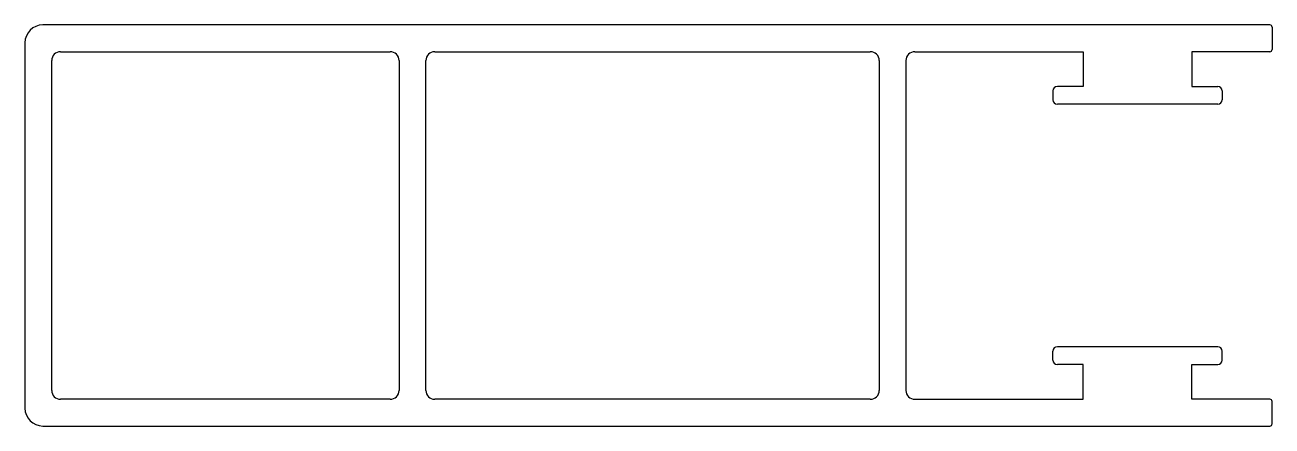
# Model space of a CAD drawing. Extents: x 1463 to 1603, y 2088 to 2133.
import ezdxf

# ---------------------------------------------------------------- set-up
doc = ezdxf.new("R2010")
doc.units = 0
doc.layers.get('0').update_dxf_attribs({"linetype": 'CONTINUOUS'})

msp = doc.modelspace()

# ---------------------------------------------------------------- linework, layer by layer
for p, q in [((1602.98, 2132.98), (1465.23, 2132.98)), ((1603.23, 2132.73), (1603.23, 2130.23)), ((1463.23, 2130.98), (1463.23, 2089.98)), ((1467.23, 2129.98), (1504.23, 2129.98)), ((1509.23, 2129.98), (1558.13, 2129.98)), ((1563.13, 2129.98), (1582.03, 2129.98)), ((1582.03, 2129.98), (1582.03, 2126.08)), ((1594.23, 2129.98), (1594.23, 2126.08)), ((1602.98, 2129.98), (1594.23, 2129.98)), ((1466.23, 2091.98), (1466.23, 2128.98)), ((1505.23, 2128.98), (1505.23, 2091.98)), ((1508.23, 2091.98), (1508.23, 2128.98)), ((1559.13, 2128.98), (1559.13, 2091.98)), ((1562.13, 2128.98), (1562.13, 2091.98)), ((1578.63, 2125.58), (1578.63, 2124.58)), ((1582.03, 2126.08), (1579.13, 2126.08)), ((1594.23, 2126.08), (1597.13, 2126.08)), ((1597.63, 2125.58), (1597.63, 2124.58)), ((1597.13, 2124.08), (1579.13, 2124.08)), ((1578.63, 2095.38), (1578.63, 2096.38)), ((1597.13, 2096.88), (1579.13, 2096.88)), ((1597.63, 2095.38), (1597.63, 2096.38)), ((1582.03, 2094.88), (1579.13, 2094.88)), ((1582.03, 2090.98), (1582.03, 2094.88)), ((1594.23, 2090.98), (1594.23, 2094.88)), ((1594.23, 2094.88), (1597.13, 2094.88)), ((1504.23, 2090.98), (1467.23, 2090.98)), ((1558.13, 2090.98), (1509.23, 2090.98)), ((1563.13, 2090.98), (1582.03, 2090.98)), ((1602.98, 2090.98), (1594.23, 2090.98)), ((1603.23, 2088.23), (1603.23, 2090.73)), ((1465.23, 2087.98), (1602.98, 2087.98))]:
    msp.add_line(p, q)
for centre, radius, start, end in [((1465.23, 2130.98), 2, 90, 180), ((1602.98, 2132.73), 0.25, 0, 90), ((1467.23, 2128.98), 1, 90, 180), ((1504.23, 2128.98), 1, 0, 90), ((1509.23, 2128.98), 1, 90, 180), ((1558.13, 2128.98), 1, 0, 90), ((1563.13, 2128.98), 1, 90, 180), ((1602.98, 2130.23), 0.25, 270, 0), ((1579.13, 2125.58), 0.5, 90, 180), ((1597.13, 2125.58), 0.5, 0, 90), ((1579.13, 2124.58), 0.5, 180, 270), ((1597.13, 2124.58), 0.5, 270, 360), ((1579.13, 2096.38), 0.5, 90, 180), ((1597.13, 2096.38), 0.5, 0, 90), ((1579.13, 2095.38), 0.5, 180, 270), ((1597.13, 2095.38), 0.5, 270, 360), ((1467.23, 2091.98), 1, 180, 270), ((1504.23, 2091.98), 1, 270, 0), ((1509.23, 2091.98), 1, 180, 270), ((1558.13, 2091.98), 1, 270, 0), ((1563.13, 2091.98), 1, 180, 270), ((1602.98, 2090.73), 0.25, 0, 90), ((1465.23, 2089.98), 2, 180, 270), ((1602.98, 2088.23), 0.25, 270, 0)]:
    msp.add_arc(centre, radius, start, end)

doc.saveas('drawing.dxf')
